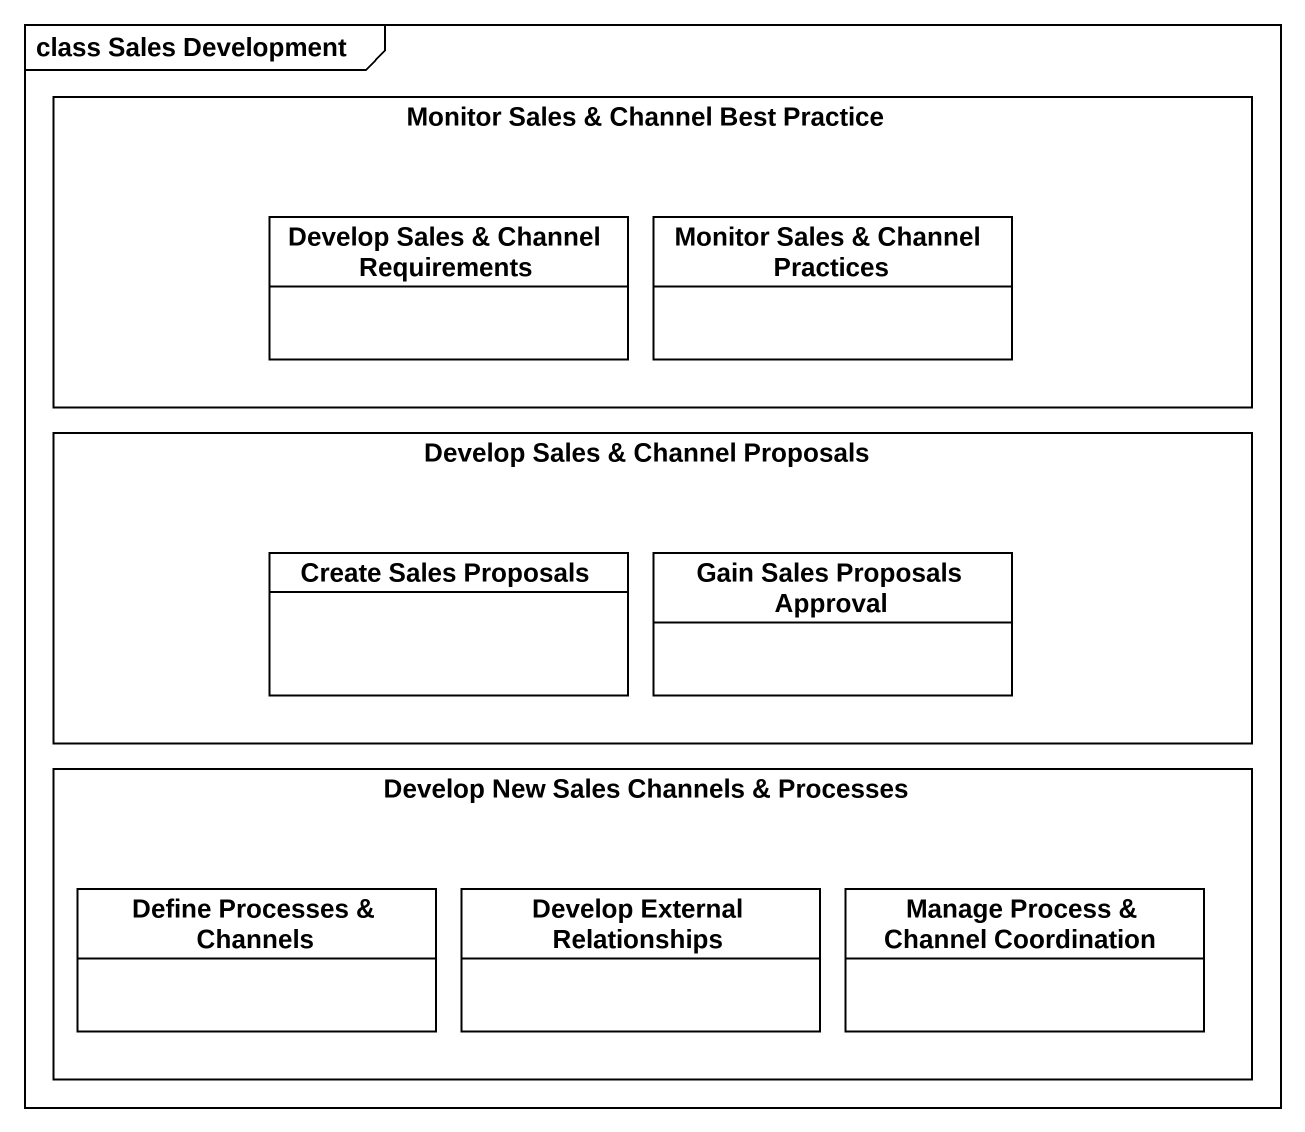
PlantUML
@startuml
mainframe class Sales Development
hide circle
hide empty members
rectangle "Monitor Sales & Channel Best Practice" as Monitor_Sales_Channel_Best {
  class "Develop Sales & Channel Requirements" as Develop_Sales_Channel #FFFFFF
  class "Monitor Sales & Channel Practices" as Monitor_Sales_Channel #FFFFFF
}
rectangle "Develop Sales & Channel Proposals" as Develop_Sales_Channel_2 {
  class "Create Sales Proposals" as Create_Sales_Proposals #FFFFFF
  class "Gain Sales Proposals Approval" as Gain_Sales_Proposals #FFFFFF
}
rectangle "Develop New Sales Channels & Processes" as Develop_New_Sales_Channels {
  class "Define Processes & Channels" as Define_Processes_Channels #FFFFFF
  class "Develop External Relationships" as Develop_External #FFFFFF
  class "Manage Process & Channel Coordination" as Manage_Process_Channel #FFFFFF
}
@enduml
